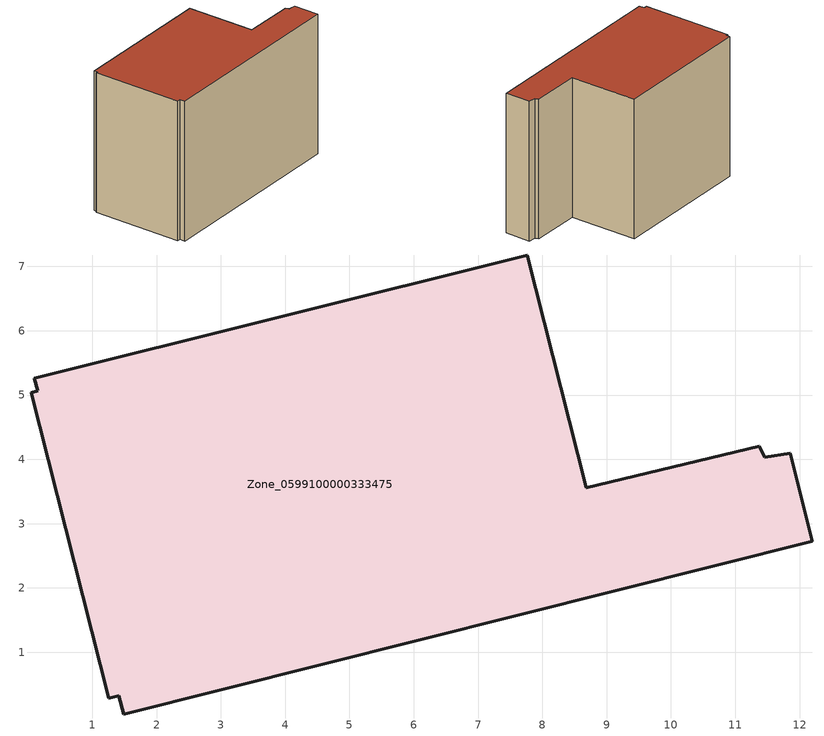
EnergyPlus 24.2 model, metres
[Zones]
Zone_0599100000333475
 floor ground (C_G): 1.26,0.29 0.05,5.04 0.15,5.07 0.1,5.26 7.77,7.18 8.68,3.56 11.37,4.21 11.46,4.04 11.85,4.09 12.2,2.73 1.49,0.04 1.42,0.32 z0
 wall outside (C_F): 0.05,5.04 1.26,0.29 1.42,0.32 1.49,0.04 12.2,2.73 11.85,4.09 11.46,4.04 11.37,4.21 8.68,3.56 7.77,7.18 0.1,5.26 0.15,5.07 0.05,5.04 z0:7.74
 roof outside (C_R): 11.37,4.21 8.68,3.56 7.77,7.18 0.1,5.26 0.15,5.07 0.05,5.04 1.26,0.29 1.42,0.32 1.49,0.04 12.2,2.73 11.85,4.09 11.46,4.04 z7.74
[BUILDING]
Pand.0599100000333475: North Axis=0; Terrain=City; Loads Convergence Tolerance Value=0.04; Temperature Convergence Tolerance Value=0.4; Solar Distribution=FullExterior; Maximum Number of Warmup Days=25; Minimum Number of Warmup Days=1
[Site:Location]
Rotterdam.The.Hague.AP_ZH_NLD Design_Conditions: Latitude=51.96; Longitude=4.45; Time Zone=1; Elevation=-4.5
[SITE:GROUNDTEMPERATURE:BUILDINGSURFACE]
18, 18, 18, 18, 18, 18, 18, 18, 18, 18, 18, 18
[MATERIAL] Thermal Absorptance=0.9; Solar Absorptance=0.7; Visible Absorptance=0.7
Name | Roughness | Thickness | Conductivity | Density | Specific Heat
G.TI.1975-1991 | MediumSmooth | 0.15 | 0.288461 | 540 | 1210
F.TI.1975-1991 | Rough | 0.3 | 0.230769 | 1920 | 840
R.TI.1975-1991 | MediumRough | 0.2 | 0.153846 | 1500 | 1000
[CONSTRUCTION]
C_G: G.TI.1975-1991
C_F: F.TI.1975-1991
C_R: R.TI.1975-1991
[ZONE]
Zone_0599100000333475: Type=1; Multiplier=1; Ceiling Height=Autocalculate; Volume=Autocalculate; Floor Area=autocalculate; Part of Total Floor Area=Yes
[ZONEINFILTRATION:DESIGNFLOWRATE]
Infil_Zone_0599100000333475: Zone or ZoneList or Space or SpaceList=Zone_0599100000333475; Schedule=AlwaysOn; Design Flow Rate Calculation Method=Flow/Area; Flow Rate per Floor Area=0.003; Constant Term Coefficient=1; Temperature Term Coefficient=0; Velocity Term Coefficient=0; Velocity Squared Term Coefficient=0
[HVACTEMPLATE:ZONE:IDEALLOADSAIRSYSTEM]
Zone_0599100000333475: Maximum Heating Supply Air Temperature=50; Minimum Cooling Supply Air Temperature=13; Maximum Heating Supply Air Humidity Ratio=0.0156; Minimum Cooling Supply Air Humidity Ratio=0.0077; Heating Limit=NoLimit; Cooling Limit=NoLimit; Dehumidification Control Type=ConstantSensibleHeatRatio; Cooling Sensible Heat Ratio=0.7; Dehumidification Setpoint=60; Humidification Control Type=None; Humidification Setpoint=30; Outdoor Air Method=None; Outdoor Air Flow Rate per Person=0.00944; Outdoor Air Flow Rate per Zone Floor Area=0; Outdoor Air Flow Rate per Zone=0; Demand Controlled Ventilation Type=None; Outdoor Air Economizer Type=NoEconomizer; Heat Recovery Type=None; Sensible Heat Recovery Effectiveness=0.7; Latent Heat Recovery Effectiveness=0.65
[ZONECONTROL:THERMOSTAT]
ThermostatControl_Zone_0599100000333475: Zone or ZoneList=Zone_0599100000333475; Control Type Schedule=DualSetpointControlType; Control 1=Thermostat_Zone_0599100000333475; Temperature Difference Between Cutout And Setpoint=0
[THERMOSTATSETPOINT:DUALSETPOINT]
Thermostat_Zone_0599100000333475: Heating Setpoint Temperature Schedule=HeatingSetpoint_Zone_0599100000333475; Cooling Setpoint Temperature Schedule=CoolingSetpoint_Zone_0599100000333475
[SCHEDULE:COMPACT]
HeatingSetpoint_Zone_0599100000333475: Through: 12/31, For: AllDays, Until: 24:00, 21
CoolingSetpoint_Zone_0599100000333475: Through: 12/31, For: AllDays, Until: 24:00, 24
DualSetpointControlType: Through: 12/31, For: AllDays, Until: 24:00, 4
AlwaysOn: Through: 12/31, For: AllDays, Until: 24:00, 1
